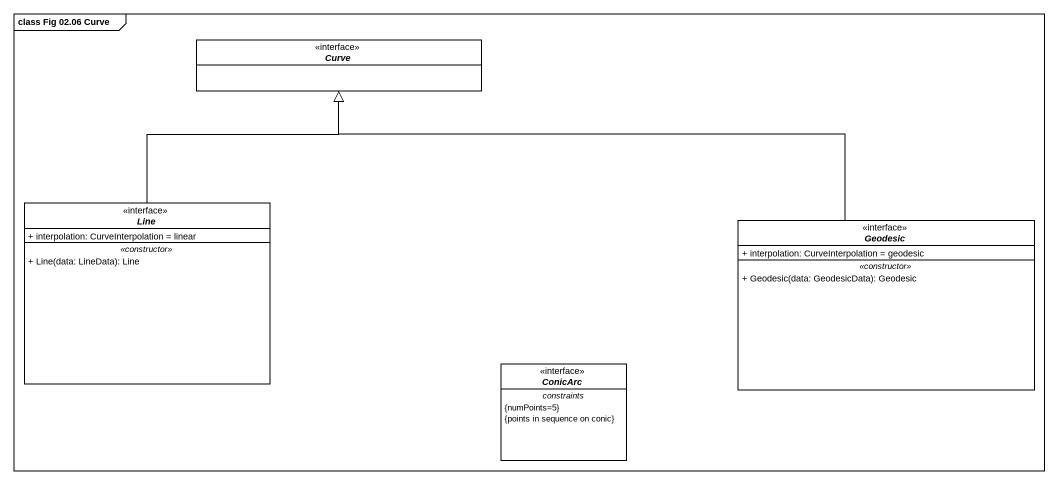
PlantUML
@startuml
mainframe class Fig 02.06 Curve
hide circle
hide empty members
skinparam classAttributeIconSize 0
interface Curve
interface Line {
  + interpolation: CurveInterpolation = linear
  .. <<constructor>> ..
  + Line(data: LineData): Line
}
interface Geodesic {
  + interpolation: CurveInterpolation = geodesic
  .. <<constructor>> ..
  + Geodesic(data: GeodesicData): Geodesic
}
interface ConicArc {
  -- constraints --
  {numPoints=5}
  {points in sequence on conic}
}
Line -up-|> Curve
Geodesic -left-|> Curve
@enduml
